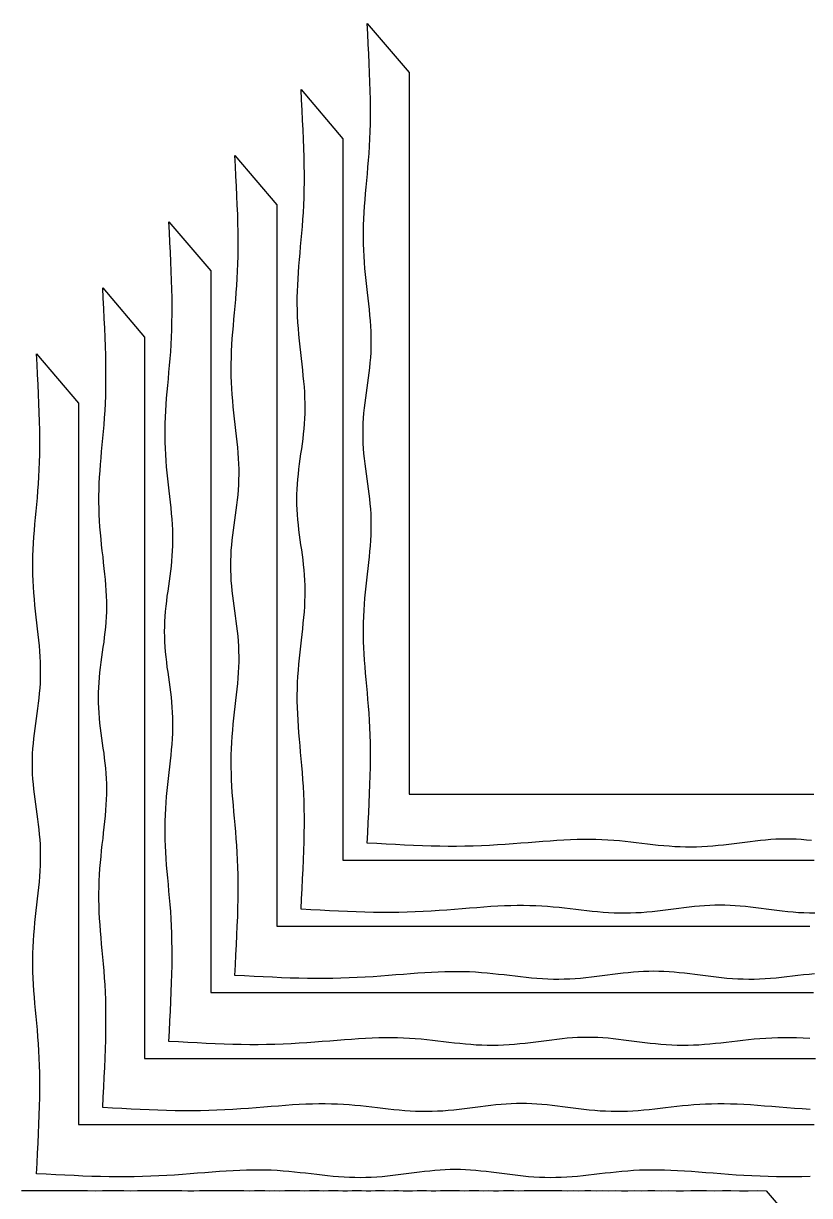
# Model space of a CAD drawing. Header units: metres. Extents: x 28 to 1492, y 12 to 1238.
# Drawn here: x 954 to 1311, y 544 to 1076 of the extents above; entities that cross this region are included whole.
import ezdxf

# ---------------------------------------------------------------- set-up
doc = ezdxf.new("R2010")
doc.units = ezdxf.units.M

msp = doc.modelspace()

# ---------------------------------------------------------------- linework, layer by layer
for points in [[(1311.59, 705.22), (1309.26, 705.44), (1306.93, 705.62), (1304.62, 705.76), (1302.3, 705.84), (1300, 705.86), (1297.7, 705.84), (1295.38, 705.76), (1293.07, 705.62), (1290.74, 705.44), (1288.41, 705.22), (1286.06, 704.96), (1283.7, 704.67), (1281.33, 704.37), (1278.94, 704.05), (1276.54, 703.73), (1274.12, 703.43), (1271.69, 703.14), (1269.25, 702.88), (1266.8, 702.65), (1264.34, 702.46), (1261.87, 702.32), (1259.4, 702.23), (1256.92, 702.19), (1254.45, 702.21), (1251.97, 702.28), (1249.49, 702.4), (1247.02, 702.57), (1244.54, 702.77), (1242.06, 703.02), (1239.58, 703.29), (1237.09, 703.58), (1234.6, 703.88), (1232.08, 704.18), (1229.56, 704.47), (1227.01, 704.75), (1224.43, 705), (1221.82, 705.22), (1219.17, 705.4), (1216.48, 705.54), (1213.74, 705.63), (1210.95, 705.68), (1208.1, 705.67), (1205.2, 705.62), (1202.23, 705.51), (1199.19, 705.37), (1196.09, 705.19), (1192.93, 704.97), (1189.7, 704.73), (1186.41, 704.47), (1183.05, 704.2), (1179.64, 703.93), (1176.17, 703.66), (1172.65, 703.41), (1169.08, 703.18), (1165.46, 702.98), (1161.8, 702.82), (1158.09, 702.69), (1154.35, 702.6), (1150.57, 702.55), (1146.75, 702.55), (1142.89, 702.59), (1138.99, 702.68), (1135.05, 702.8), (1131.05, 702.95), (1126.99, 703.13), (1122.87, 703.33), (1118.67, 703.55), (1114.39, 703.78), (1110.01, 704), (1110.24, 708.74), (1110.47, 713.35), (1110.69, 717.84), (1110.9, 722.22), (1111.08, 726.47), (1111.24, 730.6), (1111.36, 734.62), (1111.45, 738.52), (1111.49, 742.3), (1111.49, 745.98), (1111.44, 749.56), (1111.35, 753.04), (1111.22, 756.42), (1111.05, 759.73), (1110.84, 762.96), (1110.61, 766.12), (1110.35, 769.22), (1110.08, 772.27), (1109.81, 775.28), (1109.53, 778.24), (1109.27, 781.18), (1109.02, 784.09), (1108.8, 786.98), (1108.61, 789.86), (1108.46, 792.72), (1108.36, 795.57), (1108.3, 798.41), (1108.3, 801.24), (1108.34, 804.06), (1108.43, 806.88), (1108.58, 809.67), (1108.76, 812.46), (1108.99, 815.22), (1109.25, 817.97), (1109.53, 820.69), (1109.83, 823.39), (1110.14, 826.06), (1110.44, 828.7), (1110.74, 831.31), (1111.02, 833.88), (1111.26, 836.42), (1111.48, 838.93), (1111.65, 841.4), (1111.77, 843.85), (1111.84, 846.26), (1111.86, 848.64), (1111.82, 851), (1111.73, 853.34), (1111.58, 855.66), (1111.39, 857.97), (1111.16, 860.26), (1110.89, 862.54), (1110.6, 864.82), (1110.28, 867.1), (1109.96, 869.37), (1109.64, 871.65), (1109.32, 873.93), (1109.03, 876.21), (1108.77, 878.5), (1108.54, 880.8), (1108.35, 883.09), (1108.22, 885.4), (1108.13, 887.7), (1108.1, 890), (1108.13, 892.3), (1108.22, 894.6), (1108.35, 896.91), (1108.54, 899.2), (1108.77, 901.5), (1109.03, 903.79), (1109.32, 906.07), (1109.64, 908.35), (1109.96, 910.63), (1110.28, 912.9), (1110.6, 915.18), (1110.89, 917.46), (1111.16, 919.74), (1111.39, 922.03), (1111.58, 924.34), (1111.73, 926.66), (1111.82, 929), (1111.86, 931.36), (1111.84, 933.74), (1111.77, 936.15), (1111.65, 938.6), (1111.48, 941.07), (1111.26, 943.58), (1111.02, 946.12), (1110.74, 948.69), (1110.44, 951.3), (1110.14, 953.94), (1109.83, 956.61), (1109.53, 959.31), (1109.25, 962.03), (1108.99, 964.78), (1108.76, 967.54), (1108.58, 970.33), (1108.43, 973.12), (1108.34, 975.94), (1108.3, 978.76), (1108.3, 981.59), (1108.36, 984.43), (1108.46, 987.28), (1108.61, 990.14), (1108.8, 993.02), (1109.02, 995.91), (1109.27, 998.82), (1109.53, 1001.76), (1109.81, 1004.72), (1110.08, 1007.73), (1110.35, 1010.78), (1110.61, 1013.88), (1110.84, 1017.04), (1111.05, 1020.27), (1111.22, 1023.58), (1111.35, 1026.96), (1111.44, 1030.44), (1111.49, 1034.02), (1111.49, 1037.7), (1111.45, 1041.48), (1111.36, 1045.38), (1111.24, 1049.4), (1111.08, 1053.53), (1110.9, 1057.78), (1110.69, 1062.16), (1110.47, 1066.65), (1110.24, 1071.26), (1110, 1075.99), (1129, 1053.69), (1129, 1049.73), (1129, 1045.85), (1129.01, 1042.06), (1129.01, 1038.36), (1129, 1034.74), (1129.01, 1031.2), (1129.01, 1027.74), (1129, 1024.34), (1129, 1021.01), (1129.01, 1017.75), (1129.01, 1014.55), (1129, 1011.4), (1129, 1008.32), (1129.01, 1005.29), (1129, 1002.31), (1129, 999.38), (1129.01, 996.49), (1129, 993.66), (1129, 990.86), (1129.01, 988.11), (1129.01, 985.4), (1129, 982.73), (1129, 980.09), (1129, 977.49), (1129.01, 974.93), (1129, 972.39), (1129, 969.89), (1129.01, 967.42), (1129, 964.98), (1129, 962.56), (1129.01, 960.17), (1129, 957.8), (1129, 955.46), (1129, 953.14), (1129, 950.84), (1129, 948.57), (1129.01, 946.31), (1129, 944.07), (1129.01, 941.85), (1129, 939.65), (1129, 937.47), (1129, 935.3), (1129.01, 933.14), (1129, 931), (1129, 928.87), (1129.01, 926.76), (1129.01, 924.65), (1129, 922.56), (1129, 920.47), (1129, 918.4), (1129, 916.33), (1129, 914.28), (1129, 912.23), (1129, 910.19), (1129, 908.15), (1129, 906.12), (1129, 904.09), (1129, 902.07), (1129, 900.05), (1129, 898.04), (1129, 896.02), (1129, 894.01), (1129, 892), (1129, 890), (1129, 888), (1129, 885.99), (1129, 883.98), (1129, 881.96), (1129, 879.95), (1129, 877.93), (1129, 875.91), (1129, 873.88), (1129, 871.85), (1129, 869.81), (1129, 867.77), (1129, 865.72), (1129, 863.67), (1129, 861.6), (1129.01, 859.53), (1129, 857.44), (1129, 855.35), (1129, 853.24), (1129.01, 851.13), (1129, 849), (1129, 846.86), (1129, 844.7), (1129, 842.53), (1129, 840.35), (1129, 838.15), (1129, 835.93), (1129, 833.69), (1129, 831.43), (1129, 829.16), (1129, 826.86), (1129, 824.54), (1129, 822.2), (1129, 819.83), (1129, 817.44), (1129, 815.02), (1129, 812.58), (1129, 810.11), (1129, 807.61), (1129, 805.07), (1129, 802.51), (1129, 799.91), (1129, 797.27), (1129, 794.6), (1129, 791.89), (1129, 789.14), (1129, 786.34), (1129, 783.51), (1129, 780.62), (1129, 777.69), (1129, 774.71), (1129, 771.68), (1129, 768.6), (1129, 765.45), (1129, 762.25), (1129, 758.99), (1129, 755.66), (1129, 752.26), (1129, 748.8), (1129, 745.26), (1129, 741.64), (1129.01, 737.94), (1129, 734.15), (1129, 730.27), (1129.01, 726.31), (1133.15, 726.31), (1137.2, 726.31), (1141.15, 726.31), (1145.02, 726.31), (1148.8, 726.31), (1152.5, 726.31), (1156.12, 726.31), (1159.67, 726.31), (1163.15, 726.31), (1166.56, 726.3), (1169.9, 726.31), (1173.18, 726.31), (1176.41, 726.31), (1179.57, 726.31), (1182.69, 726.3), (1185.75, 726.31), (1188.76, 726.31), (1191.72, 726.31), (1194.64, 726.31), (1197.51, 726.31), (1200.34, 726.31), (1203.13, 726.31), (1205.89, 726.31), (1208.6, 726.3), (1211.28, 726.3), (1213.93, 726.31), (1216.54, 726.31), (1219.13, 726.31), (1221.68, 726.31), (1224.21, 726.31), (1226.7, 726.31), (1229.17, 726.31), (1231.62, 726.31), (1234.04, 726.31), (1236.44, 726.3), (1238.82, 726.31), (1241.18, 726.31), (1243.51, 726.31), (1245.83, 726.3), (1248.13, 726.31), (1250.42, 726.3), (1252.68, 726.31), (1254.93, 726.31), (1257.17, 726.31), (1259.4, 726.31), (1261.61, 726.3), (1263.8, 726.31), (1265.99, 726.31), (1268.17, 726.31), (1270.33, 726.3), (1272.49, 726.31), (1274.64, 726.31), (1276.78, 726.31), (1278.91, 726.3), (1281.04, 726.3), (1283.16, 726.31), (1285.28, 726.31), (1287.39, 726.31), (1289.5, 726.3), (1291.6, 726.3), (1293.71, 726.31), (1295.81, 726.31), (1297.91, 726.31), (1300, 726.3), (1302.09, 726.31), (1304.19, 726.31), (1306.29, 726.3), (1308.4, 726.3), (1310.5, 726.3), (1312.61, 726.31)], [(1313.08, 672.19), (1310.6, 672.23), (1308.13, 672.32), (1305.66, 672.46), (1303.2, 672.65), (1300.75, 672.88), (1298.31, 673.14), (1295.88, 673.43), (1293.46, 673.73), (1291.06, 674.05), (1288.67, 674.37), (1286.3, 674.67), (1283.94, 674.96), (1281.59, 675.22), (1279.26, 675.44), (1276.93, 675.62), (1274.62, 675.76), (1272.3, 675.84), (1270, 675.86), (1267.7, 675.84), (1265.38, 675.76), (1263.07, 675.62), (1260.74, 675.44), (1258.41, 675.22), (1256.06, 674.96), (1253.7, 674.67), (1251.33, 674.37), (1248.94, 674.05), (1246.54, 673.73), (1244.12, 673.43), (1241.69, 673.14), (1239.25, 672.88), (1236.8, 672.65), (1234.34, 672.46), (1231.87, 672.32), (1229.4, 672.23), (1226.92, 672.19), (1224.45, 672.21), (1221.97, 672.28), (1219.49, 672.4), (1217.02, 672.57), (1214.54, 672.77), (1212.06, 673.02), (1209.58, 673.29), (1207.09, 673.58), (1204.6, 673.88), (1202.08, 674.18), (1199.56, 674.47), (1197.01, 674.75), (1194.43, 675), (1191.82, 675.22), (1189.17, 675.4), (1186.48, 675.54), (1183.74, 675.63), (1180.95, 675.68), (1178.1, 675.67), (1175.2, 675.62), (1172.23, 675.51), (1169.19, 675.37), (1166.09, 675.19), (1162.93, 674.97), (1159.7, 674.73), (1156.41, 674.47), (1153.05, 674.2), (1149.64, 673.93), (1146.17, 673.66), (1142.65, 673.41), (1139.08, 673.18), (1135.46, 672.98), (1131.8, 672.82), (1128.09, 672.69), (1124.35, 672.6), (1120.57, 672.55), (1116.75, 672.55), (1112.89, 672.59), (1108.99, 672.68), (1105.05, 672.8), (1101.05, 672.95), (1096.99, 673.13), (1092.87, 673.33), (1088.67, 673.55), (1084.39, 673.78), (1080.01, 674), (1080.24, 678.74), (1080.47, 683.35), (1080.69, 687.84), (1080.9, 692.22), (1081.08, 696.47), (1081.24, 700.6), (1081.36, 704.62), (1081.45, 708.52), (1081.49, 712.3), (1081.49, 715.98), (1081.44, 719.56), (1081.35, 723.04), (1081.22, 726.42), (1081.05, 729.73), (1080.84, 732.96), (1080.61, 736.12), (1080.35, 739.22), (1080.08, 742.27), (1079.81, 745.28), (1079.53, 748.24), (1079.27, 751.18), (1079.02, 754.09), (1078.8, 756.98), (1078.61, 759.86), (1078.46, 762.72), (1078.36, 765.57), (1078.3, 768.41), (1078.3, 771.24), (1078.34, 774.06), (1078.43, 776.88), (1078.58, 779.67), (1078.76, 782.46), (1078.99, 785.22), (1079.25, 787.97), (1079.53, 790.69), (1079.83, 793.39), (1080.14, 796.06), (1080.44, 798.7), (1080.74, 801.31), (1081.02, 803.88), (1081.26, 806.42), (1081.48, 808.93), (1081.65, 811.4), (1081.77, 813.85), (1081.84, 816.26), (1081.86, 818.64), (1081.82, 821), (1081.73, 823.34), (1081.58, 825.66), (1081.39, 827.97), (1081.16, 830.26), (1080.89, 832.54), (1080.6, 834.82), (1080.28, 837.1), (1079.96, 839.37), (1079.64, 841.65), (1079.32, 843.93), (1079.03, 846.21), (1078.77, 848.5), (1078.54, 850.8), (1078.35, 853.09), (1078.22, 855.4), (1078.13, 857.7), (1078.1, 860), (1078.13, 862.3), (1078.22, 864.6), (1078.35, 866.91), (1078.54, 869.2), (1078.77, 871.5), (1079.03, 873.79), (1079.32, 876.07), (1079.64, 878.35), (1079.96, 880.63), (1080.28, 882.9), (1080.6, 885.18), (1080.89, 887.46), (1081.16, 889.74), (1081.39, 892.03), (1081.58, 894.34), (1081.73, 896.66), (1081.82, 899), (1081.86, 901.36), (1081.84, 903.74), (1081.77, 906.15), (1081.65, 908.6), (1081.48, 911.07), (1081.26, 913.58), (1081.02, 916.12), (1080.74, 918.69), (1080.44, 921.3), (1080.14, 923.94), (1079.83, 926.61), (1079.53, 929.31), (1079.25, 932.03), (1078.99, 934.78), (1078.76, 937.54), (1078.58, 940.33), (1078.43, 943.12), (1078.34, 945.94), (1078.3, 948.76), (1078.3, 951.59), (1078.36, 954.43), (1078.46, 957.28), (1078.61, 960.14), (1078.8, 963.02), (1079.02, 965.91), (1079.27, 968.82), (1079.53, 971.76), (1079.81, 974.72), (1080.08, 977.73), (1080.35, 980.78), (1080.61, 983.88), (1080.84, 987.04), (1081.05, 990.27), (1081.22, 993.58), (1081.35, 996.96), (1081.44, 1000.44), (1081.49, 1004.02), (1081.49, 1007.7), (1081.45, 1011.48), (1081.36, 1015.38), (1081.24, 1019.4), (1081.08, 1023.53), (1080.9, 1027.78), (1080.69, 1032.16), (1080.47, 1036.65), (1080.24, 1041.26), (1080, 1045.99), (1099, 1023.69), (1099, 1019.73), (1099, 1015.85), (1099.01, 1012.06), (1099.01, 1008.36), (1099, 1004.74), (1099.01, 1001.2), (1099.01, 997.74), (1099, 994.34), (1099, 991.01), (1099.01, 987.75), (1099.01, 984.55), (1099, 981.4), (1099, 978.32), (1099.01, 975.29), (1099, 972.31), (1099, 969.38), (1099.01, 966.49), (1099, 963.66), (1099, 960.86), (1099.01, 958.11), (1099.01, 955.4), (1099, 952.73), (1099, 950.09), (1099, 947.49), (1099.01, 944.93), (1099, 942.39), (1099, 939.89), (1099.01, 937.42), (1099, 934.98), (1099, 932.56), (1099.01, 930.17), (1099, 927.8), (1099, 925.46), (1099, 923.14), (1099, 920.84), (1099, 918.57), (1099.01, 916.31), (1099, 914.07), (1099.01, 911.85), (1099, 909.65), (1099, 907.47), (1099, 905.3), (1099.01, 903.14), (1099, 901), (1099, 898.87), (1099.01, 896.76), (1099.01, 894.65), (1099, 892.56), (1099, 890.47), (1099, 888.4), (1099, 886.33), (1099, 884.28), (1099, 882.23), (1099, 880.19), (1099, 878.15), (1099, 876.12), (1099, 874.09), (1099, 872.07), (1099, 870.05), (1099, 868.04), (1099, 866.02), (1099, 864.01), (1099, 862), (1099, 860), (1099, 858), (1099, 855.99), (1099, 853.98), (1099, 851.96), (1099, 849.95), (1099, 847.93), (1099, 845.91), (1099, 843.88), (1099, 841.85), (1099, 839.81), (1099, 837.77), (1099, 835.72), (1099, 833.67), (1099, 831.6), (1099.01, 829.53), (1099, 827.44), (1099, 825.35), (1099, 823.24), (1099.01, 821.13), (1099, 819), (1099, 816.86), (1099, 814.7), (1099, 812.53), (1099, 810.35), (1099, 808.15), (1099, 805.93), (1099, 803.69), (1099, 801.43), (1099, 799.16), (1099, 796.86), (1099, 794.54), (1099, 792.2), (1099, 789.83), (1099, 787.44), (1099, 785.02), (1099, 782.58), (1099, 780.11), (1099, 777.61), (1099, 775.07), (1099, 772.51), (1099, 769.91), (1099, 767.27), (1099, 764.6), (1099, 761.89), (1099, 759.14), (1099, 756.34), (1099, 753.51), (1099, 750.62), (1099, 747.69), (1099, 744.71), (1099, 741.68), (1099, 738.6), (1099, 735.45), (1099, 732.25), (1099, 728.99), (1099, 725.66), (1099, 722.26), (1099, 718.8), (1099, 715.26), (1099, 711.64), (1099.01, 707.94), (1099, 704.15), (1099, 700.27), (1099.01, 696.31), (1103.15, 696.31), (1107.2, 696.31), (1111.15, 696.31), (1115.02, 696.31), (1118.8, 696.31), (1122.5, 696.31), (1126.12, 696.31), (1129.67, 696.31), (1133.15, 696.31), (1136.56, 696.3), (1139.9, 696.31), (1143.18, 696.31), (1146.41, 696.31), (1149.57, 696.31), (1152.69, 696.3), (1155.75, 696.31), (1158.76, 696.31), (1161.72, 696.31), (1164.64, 696.31), (1167.51, 696.31), (1170.34, 696.31), (1173.13, 696.31), (1175.89, 696.31), (1178.6, 696.3), (1181.28, 696.3), (1183.93, 696.31), (1186.54, 696.31), (1189.13, 696.31), (1191.68, 696.31), (1194.21, 696.31), (1196.7, 696.31), (1199.17, 696.31), (1201.62, 696.31), (1204.04, 696.31), (1206.44, 696.3), (1208.82, 696.31), (1211.18, 696.31), (1213.51, 696.31), (1215.83, 696.3), (1218.13, 696.31), (1220.42, 696.3), (1222.68, 696.31), (1224.93, 696.31), (1227.17, 696.31), (1229.4, 696.31), (1231.61, 696.3), (1233.8, 696.31), (1235.99, 696.31), (1238.17, 696.31), (1240.33, 696.3), (1242.49, 696.31), (1244.64, 696.31), (1246.78, 696.31), (1248.91, 696.3), (1251.04, 696.3), (1253.16, 696.31), (1255.28, 696.31), (1257.39, 696.31), (1259.5, 696.3), (1261.6, 696.3), (1263.71, 696.31), (1265.81, 696.31), (1267.91, 696.31), (1270, 696.3), (1272.09, 696.31), (1274.19, 696.31), (1276.29, 696.3), (1278.4, 696.3), (1280.5, 696.3), (1282.61, 696.31), (1284.72, 696.31), (1286.84, 696.31), (1288.96, 696.3), (1291.09, 696.3), (1293.22, 696.31), (1295.36, 696.31), (1297.51, 696.31), (1299.67, 696.31), (1301.83, 696.31), (1304.01, 696.3), (1306.2, 696.31), (1308.39, 696.31), (1310.6, 696.31), (1312.83, 696.3)], [(1312.99, 644.75), (1310.44, 644.47), (1307.92, 644.18), (1305.4, 643.88), (1302.91, 643.58), (1300.42, 643.29), (1297.94, 643.02), (1295.46, 642.77), (1292.98, 642.57), (1290.51, 642.4), (1288.03, 642.28), (1285.55, 642.21), (1283.08, 642.19), (1280.6, 642.23), (1278.13, 642.32), (1275.66, 642.46), (1273.2, 642.65), (1270.75, 642.88), (1268.31, 643.14), (1265.88, 643.43), (1263.46, 643.73), (1261.06, 644.05), (1258.67, 644.37), (1256.3, 644.67), (1253.94, 644.96), (1251.59, 645.22), (1249.26, 645.44), (1246.93, 645.62), (1244.62, 645.76), (1242.3, 645.84), (1240, 645.86), (1237.7, 645.84), (1235.38, 645.76), (1233.07, 645.62), (1230.74, 645.44), (1228.41, 645.22), (1226.06, 644.96), (1223.7, 644.67), (1221.33, 644.37), (1218.94, 644.05), (1216.54, 643.73), (1214.12, 643.43), (1211.69, 643.14), (1209.25, 642.88), (1206.8, 642.65), (1204.34, 642.46), (1201.87, 642.32), (1199.4, 642.23), (1196.92, 642.19), (1194.45, 642.21), (1191.97, 642.28), (1189.49, 642.4), (1187.02, 642.57), (1184.54, 642.77), (1182.06, 643.02), (1179.58, 643.29), (1177.09, 643.58), (1174.6, 643.88), (1172.08, 644.18), (1169.56, 644.47), (1167.01, 644.75), (1164.43, 645), (1161.82, 645.22), (1159.17, 645.4), (1156.48, 645.54), (1153.74, 645.63), (1150.95, 645.68), (1148.1, 645.67), (1145.2, 645.62), (1142.23, 645.51), (1139.19, 645.37), (1136.09, 645.19), (1132.93, 644.97), (1129.7, 644.73), (1126.41, 644.47), (1123.05, 644.2), (1119.64, 643.93), (1116.17, 643.66), (1112.65, 643.41), (1109.08, 643.18), (1105.46, 642.98), (1101.8, 642.82), (1098.09, 642.69), (1094.35, 642.6), (1090.57, 642.55), (1086.75, 642.55), (1082.89, 642.59), (1078.99, 642.68), (1075.05, 642.8), (1071.05, 642.95), (1066.99, 643.13), (1062.87, 643.33), (1058.67, 643.55), (1054.39, 643.78), (1050.01, 644), (1050.24, 648.74), (1050.47, 653.35), (1050.69, 657.84), (1050.9, 662.22), (1051.08, 666.47), (1051.24, 670.6), (1051.36, 674.62), (1051.45, 678.52), (1051.49, 682.3), (1051.49, 685.98), (1051.44, 689.56), (1051.35, 693.04), (1051.22, 696.42), (1051.05, 699.73), (1050.84, 702.96), (1050.61, 706.12), (1050.35, 709.22), (1050.08, 712.27), (1049.81, 715.28), (1049.53, 718.24), (1049.27, 721.18), (1049.02, 724.09), (1048.8, 726.98), (1048.61, 729.86), (1048.46, 732.72), (1048.36, 735.57), (1048.3, 738.41), (1048.3, 741.24), (1048.34, 744.06), (1048.43, 746.88), (1048.58, 749.67), (1048.76, 752.46), (1048.99, 755.22), (1049.25, 757.97), (1049.53, 760.69), (1049.83, 763.39), (1050.14, 766.06), (1050.44, 768.7), (1050.74, 771.31), (1051.02, 773.88), (1051.26, 776.42), (1051.48, 778.93), (1051.65, 781.4), (1051.77, 783.85), (1051.84, 786.26), (1051.86, 788.64), (1051.82, 791), (1051.73, 793.34), (1051.58, 795.66), (1051.39, 797.97), (1051.16, 800.26), (1050.89, 802.54), (1050.6, 804.82), (1050.28, 807.1), (1049.96, 809.37), (1049.64, 811.65), (1049.32, 813.93), (1049.03, 816.21), (1048.77, 818.5), (1048.54, 820.8), (1048.35, 823.09), (1048.22, 825.4), (1048.13, 827.7), (1048.1, 830), (1048.13, 832.3), (1048.22, 834.6), (1048.35, 836.91), (1048.54, 839.2), (1048.77, 841.5), (1049.03, 843.79), (1049.32, 846.07), (1049.64, 848.35), (1049.96, 850.63), (1050.28, 852.9), (1050.6, 855.18), (1050.89, 857.46), (1051.16, 859.74), (1051.39, 862.03), (1051.58, 864.34), (1051.73, 866.66), (1051.82, 869), (1051.86, 871.36), (1051.84, 873.74), (1051.77, 876.15), (1051.65, 878.6), (1051.48, 881.07), (1051.26, 883.58), (1051.02, 886.12), (1050.74, 888.69), (1050.44, 891.3), (1050.14, 893.94), (1049.83, 896.61), (1049.53, 899.31), (1049.25, 902.03), (1048.99, 904.78), (1048.76, 907.54), (1048.58, 910.33), (1048.43, 913.12), (1048.34, 915.94), (1048.3, 918.76), (1048.3, 921.59), (1048.36, 924.43), (1048.46, 927.28), (1048.61, 930.14), (1048.8, 933.02), (1049.02, 935.91), (1049.27, 938.82), (1049.53, 941.76), (1049.81, 944.72), (1050.08, 947.73), (1050.35, 950.78), (1050.61, 953.88), (1050.84, 957.04), (1051.05, 960.27), (1051.22, 963.58), (1051.35, 966.96), (1051.44, 970.44), (1051.49, 974.02), (1051.49, 977.7), (1051.45, 981.48), (1051.36, 985.38), (1051.24, 989.4), (1051.08, 993.53), (1050.9, 997.78), (1050.69, 1002.16), (1050.47, 1006.65), (1050.24, 1011.26), (1050, 1015.99), (1069, 993.69), (1069, 989.73), (1069, 985.85), (1069.01, 982.06), (1069.01, 978.36), (1069, 974.74), (1069.01, 971.2), (1069.01, 967.74), (1069, 964.34), (1069, 961.01), (1069.01, 957.75), (1069.01, 954.55), (1069, 951.4), (1069, 948.32), (1069.01, 945.29), (1069, 942.31), (1069, 939.38), (1069.01, 936.49), (1069, 933.66), (1069, 930.86), (1069.01, 928.11), (1069.01, 925.4), (1069, 922.73), (1069, 920.09), (1069, 917.49), (1069.01, 914.93), (1069, 912.39), (1069, 909.89), (1069.01, 907.42), (1069, 904.98), (1069, 902.56), (1069.01, 900.17), (1069, 897.8), (1069, 895.46), (1069, 893.14), (1069, 890.84), (1069, 888.57), (1069.01, 886.31), (1069, 884.07), (1069.01, 881.85), (1069, 879.65), (1069, 877.47), (1069, 875.3), (1069.01, 873.14), (1069, 871), (1069, 868.87), (1069.01, 866.76), (1069.01, 864.65), (1069, 862.56), (1069, 860.47), (1069, 858.4), (1069, 856.33), (1069, 854.28), (1069, 852.23), (1069, 850.19), (1069, 848.15), (1069, 846.12), (1069, 844.09), (1069, 842.07), (1069, 840.05), (1069, 838.04), (1069, 836.02), (1069, 834.01), (1069, 832), (1069, 830), (1069, 828), (1069, 825.99), (1069, 823.98), (1069, 821.96), (1069, 819.95), (1069, 817.93), (1069, 815.91), (1069, 813.88), (1069, 811.85), (1069, 809.81), (1069, 807.77), (1069, 805.72), (1069, 803.67), (1069, 801.6), (1069.01, 799.53), (1069, 797.44), (1069, 795.35), (1069, 793.24), (1069.01, 791.13), (1069, 789), (1069, 786.86), (1069, 784.7), (1069, 782.53), (1069, 780.35), (1069, 778.15), (1069, 775.93), (1069, 773.69), (1069, 771.43), (1069, 769.16), (1069, 766.86), (1069, 764.54), (1069, 762.2), (1069, 759.83), (1069, 757.44), (1069, 755.02), (1069, 752.58), (1069, 750.11), (1069, 747.61), (1069, 745.07), (1069, 742.51), (1069, 739.91), (1069, 737.27), (1069, 734.6), (1069, 731.89), (1069, 729.14), (1069, 726.34), (1069, 723.51), (1069, 720.62), (1069, 717.69), (1069, 714.71), (1069, 711.68), (1069, 708.6), (1069, 705.45), (1069, 702.25), (1069, 698.99), (1069, 695.66), (1069, 692.26), (1069, 688.8), (1069, 685.26), (1069, 681.64), (1069.01, 677.94), (1069, 674.15), (1069, 670.27), (1069.01, 666.31), (1073.15, 666.31), (1077.2, 666.31), (1081.15, 666.31), (1085.02, 666.31), (1088.8, 666.31), (1092.5, 666.31), (1096.12, 666.31), (1099.67, 666.31), (1103.15, 666.31), (1106.56, 666.3), (1109.9, 666.31), (1113.18, 666.31), (1116.41, 666.31), (1119.57, 666.31), (1122.69, 666.3), (1125.75, 666.31), (1128.76, 666.31), (1131.72, 666.31), (1134.64, 666.31), (1137.51, 666.31), (1140.34, 666.31), (1143.13, 666.31), (1145.89, 666.31), (1148.6, 666.3), (1151.28, 666.3), (1153.93, 666.31), (1156.54, 666.31), (1159.13, 666.31), (1161.68, 666.31), (1164.21, 666.31), (1166.7, 666.31), (1169.17, 666.31), (1171.62, 666.31), (1174.04, 666.31), (1176.44, 666.3), (1178.82, 666.31), (1181.18, 666.31), (1183.51, 666.31), (1185.83, 666.3), (1188.13, 666.31), (1190.42, 666.3), (1192.68, 666.31), (1194.93, 666.31), (1197.17, 666.31), (1199.4, 666.31), (1201.61, 666.3), (1203.8, 666.31), (1205.99, 666.31), (1208.17, 666.31), (1210.33, 666.3), (1212.49, 666.31), (1214.64, 666.31), (1216.78, 666.31), (1218.91, 666.3), (1221.04, 666.3), (1223.16, 666.31), (1225.28, 666.31), (1227.39, 666.31), (1229.5, 666.3), (1231.6, 666.3), (1233.71, 666.31), (1235.81, 666.31), (1237.91, 666.31), (1240, 666.3), (1242.09, 666.31), (1244.19, 666.31), (1246.29, 666.3), (1248.4, 666.3), (1250.5, 666.3), (1252.61, 666.31), (1254.72, 666.31), (1256.84, 666.31), (1258.96, 666.3), (1261.09, 666.3), (1263.22, 666.31), (1265.36, 666.31), (1267.51, 666.31), (1269.67, 666.31), (1271.83, 666.31), (1274.01, 666.3), (1276.2, 666.31), (1278.39, 666.31), (1280.6, 666.31), (1282.83, 666.3), (1285.07, 666.31), (1287.32, 666.3), (1289.58, 666.3), (1291.87, 666.31), (1294.17, 666.31), (1296.49, 666.31), (1298.82, 666.3), (1301.18, 666.31), (1303.56, 666.31), (1305.96, 666.31), (1308.38, 666.31), (1310.83, 666.31)], [(1310.81, 615.37), (1307.77, 615.51), (1304.8, 615.62), (1301.9, 615.67), (1299.05, 615.68), (1296.26, 615.63), (1293.52, 615.54), (1290.83, 615.4), (1288.18, 615.22), (1285.57, 615), (1282.99, 614.75), (1280.44, 614.47), (1277.92, 614.18), (1275.4, 613.88), (1272.91, 613.58), (1270.42, 613.29), (1267.94, 613.02), (1265.46, 612.77), (1262.98, 612.57), (1260.51, 612.4), (1258.03, 612.28), (1255.55, 612.21), (1253.08, 612.19), (1250.6, 612.23), (1248.13, 612.32), (1245.66, 612.46), (1243.2, 612.65), (1240.75, 612.88), (1238.31, 613.14), (1235.88, 613.43), (1233.46, 613.73), (1231.06, 614.05), (1228.67, 614.37), (1226.3, 614.67), (1223.94, 614.96), (1221.59, 615.22), (1219.26, 615.44), (1216.93, 615.62), (1214.62, 615.76), (1212.3, 615.84), (1210, 615.86), (1207.7, 615.84), (1205.38, 615.76), (1203.07, 615.62), (1200.74, 615.44), (1198.41, 615.22), (1196.06, 614.96), (1193.7, 614.67), (1191.33, 614.37), (1188.94, 614.05), (1186.54, 613.73), (1184.12, 613.43), (1181.69, 613.14), (1179.25, 612.88), (1176.8, 612.65), (1174.34, 612.46), (1171.87, 612.32), (1169.4, 612.23), (1166.92, 612.19), (1164.45, 612.21), (1161.97, 612.28), (1159.49, 612.4), (1157.02, 612.57), (1154.54, 612.77), (1152.06, 613.02), (1149.58, 613.29), (1147.09, 613.58), (1144.6, 613.88), (1142.08, 614.18), (1139.56, 614.47), (1137.01, 614.75), (1134.43, 615), (1131.82, 615.22), (1129.17, 615.4), (1126.48, 615.54), (1123.74, 615.63), (1120.95, 615.68), (1118.1, 615.67), (1115.2, 615.62), (1112.23, 615.51), (1109.19, 615.37), (1106.09, 615.19), (1102.93, 614.97), (1099.7, 614.73), (1096.41, 614.47), (1093.05, 614.2), (1089.64, 613.93), (1086.17, 613.66), (1082.65, 613.41), (1079.08, 613.18), (1075.46, 612.98), (1071.8, 612.82), (1068.09, 612.69), (1064.35, 612.6), (1060.57, 612.55), (1056.75, 612.55), (1052.89, 612.59), (1048.99, 612.68), (1045.05, 612.8), (1041.05, 612.95), (1036.99, 613.13), (1032.87, 613.33), (1028.67, 613.55), (1024.39, 613.78), (1020.01, 614), (1020.24, 618.74), (1020.47, 623.35), (1020.69, 627.84), (1020.9, 632.22), (1021.08, 636.47), (1021.24, 640.6), (1021.36, 644.62), (1021.45, 648.52), (1021.49, 652.3), (1021.49, 655.98), (1021.44, 659.56), (1021.35, 663.04), (1021.22, 666.42), (1021.05, 669.73), (1020.84, 672.96), (1020.61, 676.12), (1020.35, 679.22), (1020.08, 682.27), (1019.81, 685.28), (1019.53, 688.24), (1019.27, 691.18), (1019.02, 694.09), (1018.8, 696.98), (1018.61, 699.86), (1018.46, 702.72), (1018.36, 705.57), (1018.3, 708.41), (1018.3, 711.24), (1018.34, 714.06), (1018.43, 716.88), (1018.58, 719.67), (1018.76, 722.46), (1018.99, 725.22), (1019.25, 727.97), (1019.53, 730.69), (1019.83, 733.39), (1020.14, 736.06), (1020.44, 738.7), (1020.74, 741.31), (1021.02, 743.88), (1021.26, 746.42), (1021.48, 748.93), (1021.65, 751.4), (1021.77, 753.85), (1021.84, 756.26), (1021.86, 758.64), (1021.82, 761), (1021.73, 763.34), (1021.58, 765.66), (1021.39, 767.97), (1021.16, 770.26), (1020.89, 772.54), (1020.6, 774.82), (1020.28, 777.1), (1019.96, 779.37), (1019.64, 781.65), (1019.32, 783.93), (1019.03, 786.21), (1018.77, 788.5), (1018.54, 790.8), (1018.35, 793.09), (1018.22, 795.4), (1018.13, 797.7), (1018.1, 800), (1018.13, 802.3), (1018.22, 804.6), (1018.35, 806.91), (1018.54, 809.2), (1018.77, 811.5), (1019.03, 813.79), (1019.32, 816.07), (1019.64, 818.35), (1019.96, 820.63), (1020.28, 822.9), (1020.6, 825.18), (1020.89, 827.46), (1021.16, 829.74), (1021.39, 832.03), (1021.58, 834.34), (1021.73, 836.66), (1021.82, 839), (1021.86, 841.36), (1021.84, 843.74), (1021.77, 846.15), (1021.65, 848.6), (1021.48, 851.07), (1021.26, 853.58), (1021.02, 856.12), (1020.74, 858.69), (1020.44, 861.3), (1020.14, 863.94), (1019.83, 866.61), (1019.53, 869.31), (1019.25, 872.03), (1018.99, 874.78), (1018.76, 877.54), (1018.58, 880.33), (1018.43, 883.12), (1018.34, 885.94), (1018.3, 888.76), (1018.3, 891.59), (1018.36, 894.43), (1018.46, 897.28), (1018.61, 900.14), (1018.8, 903.02), (1019.02, 905.91), (1019.27, 908.82), (1019.53, 911.76), (1019.81, 914.72), (1020.08, 917.73), (1020.35, 920.78), (1020.61, 923.88), (1020.84, 927.04), (1021.05, 930.27), (1021.22, 933.58), (1021.35, 936.96), (1021.44, 940.44), (1021.49, 944.02), (1021.49, 947.7), (1021.45, 951.48), (1021.36, 955.38), (1021.24, 959.4), (1021.08, 963.53), (1020.9, 967.78), (1020.69, 972.16), (1020.47, 976.65), (1020.24, 981.26), (1020, 985.99), (1039, 963.69), (1039, 959.73), (1039, 955.85), (1039.01, 952.06), (1039.01, 948.36), (1039, 944.74), (1039.01, 941.2), (1039.01, 937.74), (1039, 934.34), (1039, 931.01), (1039.01, 927.75), (1039.01, 924.55), (1039, 921.4), (1039, 918.32), (1039.01, 915.29), (1039, 912.31), (1039, 909.38), (1039.01, 906.49), (1039, 903.66), (1039, 900.86), (1039.01, 898.11), (1039.01, 895.4), (1039, 892.73), (1039, 890.09), (1039, 887.49), (1039.01, 884.93), (1039, 882.39), (1039, 879.89), (1039.01, 877.42), (1039, 874.98), (1039, 872.56), (1039.01, 870.17), (1039, 867.8), (1039, 865.46), (1039, 863.14), (1039, 860.84), (1039, 858.57), (1039.01, 856.31), (1039, 854.07), (1039.01, 851.85), (1039, 849.65), (1039, 847.47), (1039, 845.3), (1039.01, 843.14), (1039, 841), (1039, 838.87), (1039.01, 836.76), (1039.01, 834.65), (1039, 832.56), (1039, 830.47), (1039, 828.4), (1039, 826.33), (1039, 824.28), (1039, 822.23), (1039, 820.19), (1039, 818.15), (1039, 816.12), (1039, 814.09), (1039, 812.07), (1039, 810.05), (1039, 808.04), (1039, 806.02), (1039, 804.01), (1039, 802), (1039, 800), (1039, 798), (1039, 795.99), (1039, 793.98), (1039, 791.96), (1039, 789.95), (1039, 787.93), (1039, 785.91), (1039, 783.88), (1039, 781.85), (1039, 779.81), (1039, 777.77), (1039, 775.72), (1039, 773.67), (1039, 771.6), (1039.01, 769.53), (1039, 767.44), (1039, 765.35), (1039, 763.24), (1039.01, 761.13), (1039, 759), (1039, 756.86), (1039, 754.7), (1039, 752.53), (1039, 750.35), (1039, 748.15), (1039, 745.93), (1039, 743.69), (1039, 741.43), (1039, 739.16), (1039, 736.86), (1039, 734.54), (1039, 732.2), (1039, 729.83), (1039, 727.44), (1039, 725.02), (1039, 722.58), (1039, 720.11), (1039, 717.61), (1039, 715.07), (1039, 712.51), (1039, 709.91), (1039, 707.27), (1039, 704.6), (1039, 701.89), (1039, 699.14), (1039, 696.34), (1039, 693.51), (1039, 690.62), (1039, 687.69), (1039, 684.71), (1039, 681.68), (1039, 678.6), (1039, 675.45), (1039, 672.25), (1039, 668.99), (1039, 665.66), (1039, 662.26), (1039, 658.8), (1039, 655.26), (1039, 651.64), (1039.01, 647.94), (1039, 644.15), (1039, 640.27), (1039.01, 636.31), (1043.15, 636.31), (1047.2, 636.31), (1051.15, 636.31), (1055.02, 636.31), (1058.8, 636.31), (1062.5, 636.31), (1066.12, 636.31), (1069.67, 636.31), (1073.15, 636.31), (1076.56, 636.3), (1079.9, 636.31), (1083.18, 636.31), (1086.41, 636.31), (1089.57, 636.31), (1092.69, 636.3), (1095.75, 636.31), (1098.76, 636.31), (1101.72, 636.31), (1104.64, 636.31), (1107.51, 636.31), (1110.34, 636.31), (1113.13, 636.31), (1115.89, 636.31), (1118.6, 636.3), (1121.28, 636.3), (1123.93, 636.31), (1126.54, 636.31), (1129.13, 636.31), (1131.68, 636.31), (1134.21, 636.31), (1136.7, 636.31), (1139.17, 636.31), (1141.62, 636.31), (1144.04, 636.31), (1146.44, 636.3), (1148.82, 636.31), (1151.18, 636.31), (1153.51, 636.31), (1155.83, 636.3), (1158.13, 636.31), (1160.42, 636.3), (1162.68, 636.31), (1164.93, 636.31), (1167.17, 636.31), (1169.4, 636.31), (1171.61, 636.3), (1173.8, 636.31), (1175.99, 636.31), (1178.17, 636.31), (1180.33, 636.3), (1182.49, 636.31), (1184.64, 636.31), (1186.78, 636.31), (1188.91, 636.3), (1191.04, 636.3), (1193.16, 636.31), (1195.28, 636.31), (1197.39, 636.31), (1199.5, 636.3), (1201.6, 636.3), (1203.71, 636.31), (1205.81, 636.31), (1207.91, 636.31), (1210, 636.3), (1212.09, 636.31), (1214.19, 636.31), (1216.29, 636.3), (1218.4, 636.3), (1220.5, 636.3), (1222.61, 636.31), (1224.72, 636.31), (1226.84, 636.31), (1228.96, 636.3), (1231.09, 636.3), (1233.22, 636.31), (1235.36, 636.31), (1237.51, 636.31), (1239.67, 636.31), (1241.83, 636.31), (1244.01, 636.3), (1246.2, 636.31), (1248.39, 636.31), (1250.6, 636.31), (1252.83, 636.3), (1255.07, 636.31), (1257.32, 636.3), (1259.58, 636.3), (1261.87, 636.31), (1264.17, 636.31), (1266.49, 636.31), (1268.82, 636.3), (1271.18, 636.31), (1273.56, 636.31), (1275.96, 636.31), (1278.38, 636.31), (1280.83, 636.31), (1283.3, 636.31), (1285.79, 636.31), (1288.32, 636.31), (1290.87, 636.3), (1293.46, 636.31), (1296.07, 636.3), (1298.72, 636.31), (1301.4, 636.31), (1304.11, 636.3), (1306.87, 636.31), (1309.66, 636.3), (1312.49, 636.31)], [(1310.92, 583.18), (1307.35, 583.41), (1303.83, 583.66), (1300.36, 583.93), (1296.95, 584.2), (1293.59, 584.47), (1290.3, 584.73), (1287.07, 584.97), (1283.91, 585.19), (1280.81, 585.37), (1277.77, 585.51), (1274.8, 585.62), (1271.9, 585.67), (1269.05, 585.68), (1266.26, 585.63), (1263.52, 585.54), (1260.83, 585.4), (1258.18, 585.22), (1255.57, 585), (1252.99, 584.75), (1250.44, 584.47), (1247.92, 584.18), (1245.4, 583.88), (1242.91, 583.58), (1240.42, 583.29), (1237.94, 583.02), (1235.46, 582.77), (1232.98, 582.57), (1230.51, 582.4), (1228.03, 582.28), (1225.55, 582.21), (1223.08, 582.19), (1220.6, 582.23), (1218.13, 582.32), (1215.66, 582.46), (1213.2, 582.65), (1210.75, 582.88), (1208.31, 583.14), (1205.88, 583.43), (1203.46, 583.73), (1201.06, 584.05), (1198.67, 584.37), (1196.3, 584.67), (1193.94, 584.96), (1191.59, 585.22), (1189.26, 585.44), (1186.93, 585.62), (1184.62, 585.76), (1182.3, 585.84), (1180, 585.86), (1177.7, 585.84), (1175.38, 585.76), (1173.07, 585.62), (1170.74, 585.44), (1168.41, 585.22), (1166.06, 584.96), (1163.7, 584.67), (1161.33, 584.37), (1158.94, 584.05), (1156.54, 583.73), (1154.12, 583.43), (1151.69, 583.14), (1149.25, 582.88), (1146.8, 582.65), (1144.34, 582.46), (1141.87, 582.32), (1139.4, 582.23), (1136.92, 582.19), (1134.45, 582.21), (1131.97, 582.28), (1129.49, 582.4), (1127.02, 582.57), (1124.54, 582.77), (1122.06, 583.02), (1119.58, 583.29), (1117.09, 583.58), (1114.6, 583.88), (1112.08, 584.18), (1109.56, 584.47), (1107.01, 584.75), (1104.43, 585), (1101.82, 585.22), (1099.17, 585.4), (1096.48, 585.54), (1093.74, 585.63), (1090.95, 585.68), (1088.1, 585.67), (1085.2, 585.62), (1082.23, 585.51), (1079.19, 585.37), (1076.09, 585.19), (1072.93, 584.97), (1069.7, 584.73), (1066.41, 584.47), (1063.05, 584.2), (1059.64, 583.93), (1056.17, 583.66), (1052.65, 583.41), (1049.08, 583.18), (1045.46, 582.98), (1041.8, 582.82), (1038.09, 582.69), (1034.35, 582.6), (1030.57, 582.55), (1026.75, 582.55), (1022.89, 582.59), (1018.99, 582.68), (1015.05, 582.8), (1011.05, 582.95), (1006.99, 583.13), (1002.87, 583.33), (998.67, 583.55), (994.39, 583.78), (990.01, 584), (990.24, 588.74), (990.47, 593.35), (990.69, 597.84), (990.9, 602.22), (991.08, 606.47), (991.24, 610.6), (991.36, 614.62), (991.45, 618.52), (991.49, 622.3), (991.49, 625.98), (991.44, 629.56), (991.35, 633.04), (991.22, 636.42), (991.05, 639.73), (990.84, 642.96), (990.61, 646.12), (990.35, 649.22), (990.08, 652.27), (989.81, 655.28), (989.53, 658.24), (989.27, 661.18), (989.02, 664.09), (988.8, 666.98), (988.61, 669.86), (988.46, 672.72), (988.36, 675.57), (988.3, 678.41), (988.3, 681.24), (988.34, 684.06), (988.43, 686.88), (988.58, 689.67), (988.76, 692.46), (988.99, 695.22), (989.25, 697.97), (989.53, 700.69), (989.83, 703.39), (990.14, 706.06), (990.44, 708.7), (990.74, 711.31), (991.02, 713.88), (991.26, 716.42), (991.48, 718.93), (991.65, 721.4), (991.77, 723.85), (991.84, 726.26), (991.86, 728.64), (991.82, 731), (991.73, 733.34), (991.58, 735.66), (991.39, 737.97), (991.16, 740.26), (990.89, 742.54), (990.6, 744.82), (990.28, 747.1), (989.96, 749.37), (989.64, 751.65), (989.32, 753.93), (989.03, 756.21), (988.77, 758.5), (988.54, 760.8), (988.35, 763.09), (988.22, 765.4), (988.13, 767.7), (988.1, 770), (988.13, 772.3), (988.22, 774.6), (988.35, 776.91), (988.54, 779.2), (988.77, 781.5), (989.03, 783.79), (989.32, 786.07), (989.64, 788.35), (989.96, 790.63), (990.28, 792.9), (990.6, 795.18), (990.89, 797.46), (991.16, 799.74), (991.39, 802.03), (991.58, 804.34), (991.73, 806.66), (991.82, 809), (991.86, 811.36), (991.84, 813.74), (991.77, 816.15), (991.65, 818.6), (991.48, 821.07), (991.26, 823.58), (991.02, 826.12), (990.74, 828.69), (990.44, 831.3), (990.14, 833.94), (989.83, 836.61), (989.53, 839.31), (989.25, 842.03), (988.99, 844.78), (988.76, 847.54), (988.58, 850.33), (988.43, 853.12), (988.34, 855.94), (988.3, 858.76), (988.3, 861.59), (988.36, 864.43), (988.46, 867.28), (988.61, 870.14), (988.8, 873.02), (989.02, 875.91), (989.27, 878.82), (989.53, 881.76), (989.81, 884.72), (990.08, 887.73), (990.35, 890.78), (990.61, 893.88), (990.84, 897.04), (991.05, 900.27), (991.22, 903.58), (991.35, 906.96), (991.44, 910.44), (991.49, 914.02), (991.49, 917.7), (991.45, 921.48), (991.36, 925.38), (991.24, 929.4), (991.08, 933.53), (990.9, 937.78), (990.69, 942.16), (990.47, 946.65), (990.24, 951.26), (990, 955.99), (1009, 933.69), (1009, 929.73), (1009, 925.85), (1009.01, 922.06), (1009.01, 918.36), (1009, 914.74), (1009.01, 911.2), (1009.01, 907.74), (1009, 904.34), (1009, 901.01), (1009.01, 897.75), (1009.01, 894.55), (1009, 891.4), (1009, 888.32), (1009.01, 885.29), (1009, 882.31), (1009, 879.38), (1009.01, 876.49), (1009, 873.66), (1009, 870.86), (1009.01, 868.11), (1009.01, 865.4), (1009, 862.73), (1009, 860.09), (1009, 857.49), (1009.01, 854.93), (1009, 852.39), (1009, 849.89), (1009.01, 847.42), (1009, 844.98), (1009, 842.56), (1009.01, 840.17), (1009, 837.8), (1009, 835.46), (1009, 833.14), (1009, 830.84), (1009, 828.57), (1009.01, 826.31), (1009, 824.07), (1009.01, 821.85), (1009, 819.65), (1009, 817.47), (1009, 815.3), (1009.01, 813.14), (1009, 811), (1009, 808.87), (1009.01, 806.76), (1009.01, 804.65), (1009, 802.56), (1009, 800.47), (1009, 798.4), (1009, 796.33), (1009, 794.28), (1009, 792.23), (1009, 790.19), (1009, 788.15), (1009, 786.12), (1009, 784.09), (1009, 782.07), (1009, 780.05), (1009, 778.04), (1009, 776.02), (1009, 774.01), (1009, 772), (1009, 770), (1009, 768), (1009, 765.99), (1009, 763.98), (1009, 761.96), (1009, 759.95), (1009, 757.93), (1009, 755.91), (1009, 753.88), (1009, 751.85), (1009, 749.81), (1009, 747.77), (1009, 745.72), (1009, 743.67), (1009, 741.6), (1009.01, 739.53), (1009, 737.44), (1009, 735.35), (1009, 733.24), (1009.01, 731.13), (1009, 729), (1009, 726.86), (1009, 724.7), (1009, 722.53), (1009, 720.35), (1009, 718.15), (1009, 715.93), (1009, 713.69), (1009, 711.43), (1009, 709.16), (1009, 706.86), (1009, 704.54), (1009, 702.2), (1009, 699.83), (1009, 697.44), (1009, 695.02), (1009, 692.58), (1009, 690.11), (1009, 687.61), (1009, 685.07), (1009, 682.51), (1009, 679.91), (1009, 677.27), (1009, 674.6), (1009, 671.89), (1009, 669.14), (1009, 666.34), (1009, 663.51), (1009, 660.62), (1009, 657.69), (1009, 654.71), (1009, 651.68), (1009, 648.6), (1009, 645.45), (1009, 642.25), (1009, 638.99), (1009, 635.66), (1009, 632.26), (1009, 628.8), (1009, 625.26), (1009, 621.64), (1009.01, 617.94), (1009, 614.15), (1009, 610.27), (1009.01, 606.31), (1013.15, 606.31), (1017.2, 606.31), (1021.15, 606.31), (1025.02, 606.31), (1028.8, 606.31), (1032.5, 606.31), (1036.12, 606.31), (1039.67, 606.31), (1043.15, 606.31), (1046.56, 606.3), (1049.9, 606.31), (1053.18, 606.31), (1056.41, 606.31), (1059.57, 606.31), (1062.69, 606.3), (1065.75, 606.31), (1068.76, 606.31), (1071.72, 606.31), (1074.64, 606.31), (1077.51, 606.31), (1080.34, 606.31), (1083.13, 606.31), (1085.89, 606.31), (1088.6, 606.3), (1091.28, 606.3), (1093.93, 606.31), (1096.54, 606.31), (1099.13, 606.31), (1101.68, 606.31), (1104.21, 606.31), (1106.7, 606.31), (1109.17, 606.31), (1111.62, 606.31), (1114.04, 606.31), (1116.44, 606.3), (1118.82, 606.31), (1121.18, 606.31), (1123.51, 606.31), (1125.83, 606.3), (1128.13, 606.31), (1130.42, 606.3), (1132.68, 606.31), (1134.93, 606.31), (1137.17, 606.31), (1139.4, 606.31), (1141.61, 606.3), (1143.8, 606.31), (1145.99, 606.31), (1148.17, 606.31), (1150.33, 606.3), (1152.49, 606.31), (1154.64, 606.31), (1156.78, 606.31), (1158.91, 606.3), (1161.04, 606.3), (1163.16, 606.31), (1165.28, 606.31), (1167.39, 606.31), (1169.5, 606.3), (1171.6, 606.3), (1173.71, 606.31), (1175.81, 606.31), (1177.91, 606.31), (1180, 606.3), (1182.09, 606.31), (1184.19, 606.31), (1186.29, 606.3), (1188.4, 606.3), (1190.5, 606.3), (1192.61, 606.31), (1194.72, 606.31), (1196.84, 606.31), (1198.96, 606.3), (1201.09, 606.3), (1203.22, 606.31), (1205.36, 606.31), (1207.51, 606.31), (1209.67, 606.31), (1211.83, 606.31), (1214.01, 606.3), (1216.2, 606.31), (1218.39, 606.31), (1220.6, 606.31), (1222.83, 606.3), (1225.07, 606.31), (1227.32, 606.3), (1229.58, 606.3), (1231.87, 606.31), (1234.17, 606.31), (1236.49, 606.31), (1238.82, 606.3), (1241.18, 606.31), (1243.56, 606.31), (1245.96, 606.31), (1248.38, 606.31), (1250.83, 606.31), (1253.3, 606.31), (1255.79, 606.31), (1258.32, 606.31), (1260.87, 606.3), (1263.46, 606.31), (1266.07, 606.3), (1268.72, 606.31), (1271.4, 606.31), (1274.11, 606.3), (1276.87, 606.31), (1279.66, 606.3), (1282.49, 606.31), (1285.36, 606.3), (1288.28, 606.3), (1291.24, 606.31), (1294.25, 606.3), (1297.31, 606.31), (1300.43, 606.31), (1303.59, 606.3), (1306.82, 606.31), (1310.1, 606.3), (1313.44, 606.3)], [(1311.01, 552.68), (1307.11, 552.59), (1303.25, 552.55), (1299.43, 552.55), (1295.65, 552.6), (1291.91, 552.69), (1288.2, 552.82), (1284.54, 552.98), (1280.92, 553.18), (1277.35, 553.41), (1273.83, 553.66), (1270.36, 553.93), (1266.95, 554.2), (1263.59, 554.47), (1260.3, 554.73), (1257.07, 554.97), (1253.91, 555.19), (1250.81, 555.37), (1247.77, 555.51), (1244.8, 555.62), (1241.9, 555.67), (1239.05, 555.68), (1236.26, 555.63), (1233.52, 555.54), (1230.83, 555.4), (1228.18, 555.22), (1225.57, 555), (1222.99, 554.75), (1220.44, 554.47), (1217.92, 554.18), (1215.4, 553.88), (1212.91, 553.58), (1210.42, 553.29), (1207.94, 553.02), (1205.46, 552.77), (1202.98, 552.57), (1200.51, 552.4), (1198.03, 552.28), (1195.55, 552.21), (1193.08, 552.19), (1190.6, 552.23), (1188.13, 552.32), (1185.66, 552.46), (1183.2, 552.65), (1180.75, 552.88), (1178.31, 553.14), (1175.88, 553.43), (1173.46, 553.73), (1171.06, 554.05), (1168.67, 554.37), (1166.3, 554.67), (1163.94, 554.96), (1161.59, 555.22), (1159.26, 555.44), (1156.93, 555.62), (1154.62, 555.76), (1152.3, 555.84), (1150, 555.86), (1147.7, 555.84), (1145.38, 555.76), (1143.07, 555.62), (1140.74, 555.44), (1138.41, 555.22), (1136.06, 554.96), (1133.7, 554.67), (1131.33, 554.37), (1128.94, 554.05), (1126.54, 553.73), (1124.12, 553.43), (1121.69, 553.14), (1119.25, 552.88), (1116.8, 552.65), (1114.34, 552.46), (1111.87, 552.32), (1109.4, 552.23), (1106.92, 552.19), (1104.45, 552.21), (1101.97, 552.28), (1099.49, 552.4), (1097.02, 552.57), (1094.54, 552.77), (1092.06, 553.02), (1089.58, 553.29), (1087.09, 553.58), (1084.6, 553.88), (1082.08, 554.18), (1079.56, 554.47), (1077.01, 554.75), (1074.43, 555), (1071.82, 555.22), (1069.17, 555.4), (1066.48, 555.54), (1063.74, 555.63), (1060.95, 555.68), (1058.1, 555.67), (1055.2, 555.62), (1052.23, 555.51), (1049.19, 555.37), (1046.09, 555.19), (1042.93, 554.97), (1039.7, 554.73), (1036.41, 554.47), (1033.05, 554.2), (1029.64, 553.93), (1026.17, 553.66), (1022.65, 553.41), (1019.08, 553.18), (1015.46, 552.98), (1011.8, 552.82), (1008.09, 552.69), (1004.35, 552.6), (1000.57, 552.55), (996.75, 552.55), (992.89, 552.59), (988.99, 552.68), (985.05, 552.8), (981.05, 552.95), (976.99, 553.13), (972.87, 553.33), (968.67, 553.55), (964.39, 553.78), (960.01, 554), (960.24, 558.74), (960.47, 563.35), (960.69, 567.84), (960.9, 572.22), (961.08, 576.47), (961.24, 580.6), (961.36, 584.62), (961.45, 588.52), (961.49, 592.3), (961.49, 595.98), (961.44, 599.56), (961.35, 603.04), (961.22, 606.42), (961.05, 609.73), (960.84, 612.96), (960.61, 616.12), (960.35, 619.22), (960.08, 622.27), (959.81, 625.28), (959.53, 628.24), (959.27, 631.18), (959.02, 634.09), (958.8, 636.98), (958.61, 639.86), (958.46, 642.72), (958.36, 645.57), (958.3, 648.41), (958.3, 651.24), (958.34, 654.06), (958.43, 656.88), (958.58, 659.67), (958.76, 662.46), (958.99, 665.22), (959.25, 667.97), (959.53, 670.69), (959.83, 673.39), (960.14, 676.06), (960.44, 678.7), (960.74, 681.31), (961.02, 683.88), (961.26, 686.42), (961.48, 688.93), (961.65, 691.4), (961.77, 693.85), (961.84, 696.26), (961.86, 698.64), (961.82, 701), (961.73, 703.34), (961.58, 705.66), (961.39, 707.97), (961.16, 710.26), (960.89, 712.54), (960.6, 714.82), (960.28, 717.1), (959.96, 719.37), (959.64, 721.65), (959.32, 723.93), (959.03, 726.21), (958.77, 728.5), (958.54, 730.8), (958.35, 733.09), (958.22, 735.4), (958.13, 737.7), (958.1, 740), (958.13, 742.3), (958.22, 744.6), (958.35, 746.91), (958.54, 749.2), (958.77, 751.5), (959.03, 753.79), (959.32, 756.07), (959.64, 758.35), (959.96, 760.63), (960.28, 762.9), (960.6, 765.18), (960.89, 767.46), (961.16, 769.74), (961.39, 772.03), (961.58, 774.34), (961.73, 776.66), (961.82, 779), (961.86, 781.36), (961.84, 783.74), (961.77, 786.15), (961.65, 788.6), (961.48, 791.07), (961.26, 793.58), (961.02, 796.12), (960.74, 798.69), (960.44, 801.3), (960.14, 803.94), (959.83, 806.61), (959.53, 809.31), (959.25, 812.03), (958.99, 814.78), (958.76, 817.54), (958.58, 820.33), (958.43, 823.12), (958.34, 825.94), (958.3, 828.76), (958.3, 831.59), (958.36, 834.43), (958.46, 837.28), (958.61, 840.14), (958.8, 843.02), (959.02, 845.91), (959.27, 848.82), (959.53, 851.76), (959.81, 854.72), (960.08, 857.73), (960.35, 860.78), (960.61, 863.88), (960.84, 867.04), (961.05, 870.27), (961.22, 873.58), (961.35, 876.96), (961.44, 880.44), (961.49, 884.02), (961.49, 887.7), (961.45, 891.48), (961.36, 895.38), (961.24, 899.4), (961.08, 903.53), (960.9, 907.78), (960.69, 912.16), (960.47, 916.65), (960.24, 921.26), (960, 925.99), (979, 903.69), (979, 899.73), (979, 895.85), (979.01, 892.06), (979.01, 888.36), (979, 884.74), (979.01, 881.2), (979.01, 877.74), (979, 874.34), (979, 871.01), (979.01, 867.75), (979.01, 864.55), (979, 861.4), (979, 858.32), (979.01, 855.29), (979, 852.31), (979, 849.38), (979.01, 846.49), (979, 843.66), (979, 840.86), (979.01, 838.11), (979.01, 835.4), (979, 832.73), (979, 830.09), (979, 827.49), (979.01, 824.93), (979, 822.39), (979, 819.89), (979.01, 817.42), (979, 814.98), (979, 812.56), (979.01, 810.17), (979, 807.8), (979, 805.46), (979, 803.14), (979, 800.84), (979, 798.57), (979.01, 796.31), (979, 794.07), (979.01, 791.85), (979, 789.65), (979, 787.47), (979, 785.3), (979.01, 783.14), (979, 781), (979, 778.87), (979.01, 776.76), (979.01, 774.65), (979, 772.56), (979, 770.47), (979, 768.4), (979, 766.33), (979, 764.28), (979, 762.23), (979, 760.19), (979, 758.15), (979, 756.12), (979, 754.09), (979, 752.07), (979, 750.05), (979, 748.04), (979, 746.02), (979, 744.01), (979, 742), (979, 740), (979, 738), (979, 735.99), (979, 733.98), (979, 731.96), (979, 729.95), (979, 727.93), (979, 725.91), (979, 723.88), (979, 721.85), (979, 719.81), (979, 717.77), (979, 715.72), (979, 713.67), (979, 711.6), (979.01, 709.53), (979, 707.44), (979, 705.35), (979, 703.24), (979.01, 701.13), (979, 699), (979, 696.86), (979, 694.7), (979, 692.53), (979, 690.35), (979, 688.15), (979, 685.93), (979, 683.69), (979, 681.43), (979, 679.16), (979, 676.86), (979, 674.54), (979, 672.2), (979, 669.83), (979, 667.44), (979, 665.02), (979, 662.58), (979, 660.11), (979, 657.61), (979, 655.07), (979, 652.51), (979, 649.91), (979, 647.27), (979, 644.6), (979, 641.89), (979, 639.14), (979, 636.34), (979, 633.51), (979, 630.62), (979, 627.69), (979, 624.71), (979, 621.68), (979, 618.6), (979, 615.45), (979, 612.25), (979, 608.99), (979, 605.66), (979, 602.26), (979, 598.8), (979, 595.26), (979, 591.64), (979.01, 587.94), (979, 584.15), (979, 580.27), (979.01, 576.31), (983.15, 576.31), (987.2, 576.31), (991.15, 576.31), (995.02, 576.31), (998.8, 576.31), (1002.5, 576.31), (1006.12, 576.31), (1009.67, 576.31), (1013.15, 576.31), (1016.56, 576.3), (1019.9, 576.31), (1023.18, 576.31), (1026.41, 576.31), (1029.57, 576.31), (1032.69, 576.3), (1035.75, 576.31), (1038.76, 576.31), (1041.72, 576.31), (1044.64, 576.31), (1047.51, 576.31), (1050.34, 576.31), (1053.13, 576.31), (1055.89, 576.31), (1058.6, 576.3), (1061.28, 576.3), (1063.93, 576.31), (1066.54, 576.31), (1069.13, 576.31), (1071.68, 576.31), (1074.21, 576.31), (1076.7, 576.31), (1079.17, 576.31), (1081.62, 576.31), (1084.04, 576.31), (1086.44, 576.3), (1088.82, 576.31), (1091.18, 576.31), (1093.51, 576.31), (1095.83, 576.3), (1098.13, 576.31), (1100.42, 576.3), (1102.68, 576.31), (1104.93, 576.31), (1107.17, 576.31), (1109.4, 576.31), (1111.61, 576.3), (1113.8, 576.31), (1115.99, 576.31), (1118.17, 576.31), (1120.33, 576.3), (1122.49, 576.31), (1124.64, 576.31), (1126.78, 576.31), (1128.91, 576.3), (1131.04, 576.3), (1133.16, 576.31), (1135.28, 576.31), (1137.39, 576.31), (1139.5, 576.3), (1141.6, 576.3), (1143.71, 576.31), (1145.81, 576.31), (1147.91, 576.31), (1150, 576.3), (1152.09, 576.31), (1154.19, 576.31), (1156.29, 576.3), (1158.4, 576.3), (1160.5, 576.3), (1162.61, 576.31), (1164.72, 576.31), (1166.84, 576.31), (1168.96, 576.3), (1171.09, 576.3), (1173.22, 576.31), (1175.36, 576.31), (1177.51, 576.31), (1179.67, 576.31), (1181.83, 576.31), (1184.01, 576.3), (1186.2, 576.31), (1188.39, 576.31), (1190.6, 576.31), (1192.83, 576.3), (1195.07, 576.31), (1197.32, 576.3), (1199.58, 576.3), (1201.87, 576.31), (1204.17, 576.31), (1206.49, 576.31), (1208.82, 576.3), (1211.18, 576.31), (1213.56, 576.31), (1215.96, 576.31), (1218.38, 576.31), (1220.83, 576.31), (1223.3, 576.31), (1225.79, 576.31), (1228.32, 576.31), (1230.87, 576.3), (1233.46, 576.31), (1236.07, 576.3), (1238.72, 576.31), (1241.4, 576.31), (1244.11, 576.3), (1246.87, 576.31), (1249.66, 576.3), (1252.49, 576.31), (1255.36, 576.3), (1258.28, 576.3), (1261.24, 576.31), (1264.25, 576.3), (1267.31, 576.31), (1270.43, 576.31), (1273.59, 576.3), (1276.82, 576.31), (1280.1, 576.3), (1283.44, 576.3), (1286.85, 576.31), (1290.33, 576.31), (1293.88, 576.31), (1297.5, 576.3), (1301.2, 576.31), (1304.98, 576.31), (1308.85, 576.3), (1312.8, 576.3)], [(953.15, 546.31), (957.2, 546.31), (961.15, 546.31), (965.02, 546.31), (968.8, 546.31), (972.5, 546.31), (976.12, 546.31), (979.67, 546.31), (983.15, 546.31), (986.56, 546.3), (989.9, 546.31), (993.18, 546.31), (996.41, 546.31), (999.57, 546.31), (1002.69, 546.3), (1005.75, 546.31), (1008.76, 546.31), (1011.72, 546.31), (1014.64, 546.31), (1017.51, 546.31), (1020.34, 546.31), (1023.13, 546.31), (1025.89, 546.31), (1028.6, 546.3), (1031.28, 546.3), (1033.93, 546.31), (1036.54, 546.31), (1039.13, 546.31), (1041.68, 546.31), (1044.21, 546.31), (1046.7, 546.31), (1049.17, 546.31), (1051.62, 546.31), (1054.04, 546.31), (1056.44, 546.3), (1058.82, 546.31), (1061.18, 546.31), (1063.51, 546.31), (1065.83, 546.3), (1068.13, 546.31), (1070.42, 546.3), (1072.68, 546.31), (1074.93, 546.31), (1077.17, 546.31), (1079.4, 546.31), (1081.61, 546.3), (1083.8, 546.31), (1085.99, 546.31), (1088.17, 546.31), (1090.33, 546.3), (1092.49, 546.31), (1094.64, 546.31), (1096.78, 546.31), (1098.91, 546.3), (1101.04, 546.3), (1103.16, 546.31), (1105.28, 546.31), (1107.39, 546.31), (1109.5, 546.3), (1111.6, 546.3), (1113.71, 546.31), (1115.81, 546.31), (1117.91, 546.31), (1120, 546.3), (1122.09, 546.31), (1124.19, 546.31), (1126.29, 546.3), (1128.4, 546.3), (1130.5, 546.3), (1132.61, 546.31), (1134.72, 546.31), (1136.84, 546.31), (1138.96, 546.3), (1141.09, 546.3), (1143.22, 546.31), (1145.36, 546.31), (1147.51, 546.31), (1149.67, 546.31), (1151.83, 546.31), (1154.01, 546.3), (1156.2, 546.31), (1158.39, 546.31), (1160.6, 546.31), (1162.83, 546.3), (1165.07, 546.31), (1167.32, 546.3), (1169.58, 546.3), (1171.87, 546.31), (1174.17, 546.31), (1176.49, 546.31), (1178.82, 546.3), (1181.18, 546.31), (1183.56, 546.31), (1185.96, 546.31), (1188.38, 546.31), (1190.83, 546.31), (1193.3, 546.31), (1195.79, 546.31), (1198.32, 546.31), (1200.87, 546.3), (1203.46, 546.31), (1206.07, 546.3), (1208.72, 546.31), (1211.4, 546.31), (1214.11, 546.3), (1216.87, 546.31), (1219.66, 546.3), (1222.49, 546.31), (1225.36, 546.3), (1228.28, 546.3), (1231.24, 546.31), (1234.25, 546.3), (1237.31, 546.31), (1240.43, 546.31), (1243.59, 546.3), (1246.82, 546.31), (1250.1, 546.3), (1253.44, 546.3), (1256.85, 546.31), (1260.33, 546.31), (1263.88, 546.31), (1267.5, 546.3), (1271.2, 546.31), (1274.98, 546.31), (1278.85, 546.3), (1282.8, 546.3), (1286.85, 546.31), (1291, 546.3), (1310, 524)]]:
    msp.add_lwpolyline(points)

doc.saveas('drawing.dxf')
